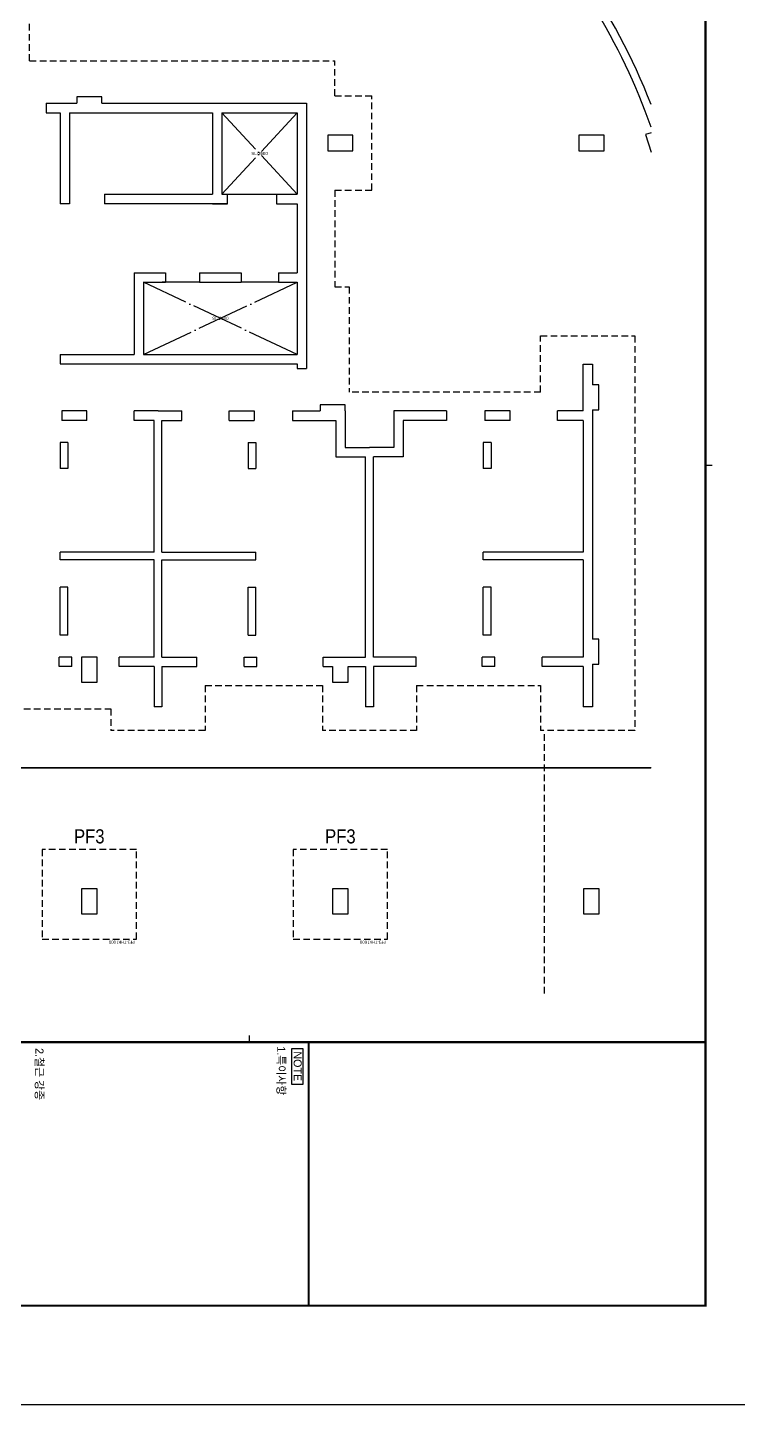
# Model space of a CAD drawing. Header units: millimetres. Extents: x 327808 to 2562540, y -728300 to 402793.
# Drawn here: x 442860 to 465511, y -207957 to -164109 of the extents above; entities that cross this region are included whole.
import ezdxf
from ezdxf.enums import TextEntityAlignment as Align

# ---------------------------------------------------------------- set-up
doc = ezdxf.new("R2010")
doc.units = ezdxf.units.MM
doc.header["$LTSCALE"] = 140
doc.linetypes.add('XS-기초$0$DDOT', pattern=[14, 12, -1, 0, -1])
doc.linetypes.add('XS-기초$0$HID', pattern=[2.3, 1.5, -0.8])
for name, color, linetype in [('00-DM', 7, 'Continuous'), ('CEN-P', 14, 'Continuous'), ('NAME-F', 6, 'Continuous'), ('XS-기초$0$EL7', 7, 'Continuous'), ('XS-기초$0$MAT', 3, 'XS-기초$0$HID'), ('XS-기초$0$OPEN', 9, 'XS-기초$0$DDOT'), ('XS-기초$0$PILE-P', 4, 'XS-기초$0$HID'), ('XS-기초$0$WALL', 11, 'Continuous'), ('XS-기초$0$기초연단', 3, 'Continuous'), ('기초꺽임', 7, 'Continuous')]:
    doc.layers.add(name, color=color, linetype=linetype)
doc.layers.add('XS-기초$0$DEFPOINT', color=144, linetype='Continuous', plot=False)
doc.styles.add('XRebarSheet', font='HMKMRHD.TTF')
doc.styles.add('XS-기초$0$맑은고딕', font='malgun.ttf')
doc.styles.add('돋음', font='')
doc.styles.get('돋음').set_extended_font_data('Dotum')

# ---------------------------------------------------------------- blocks, each defined once
blk = doc.blocks.new('dhs_sheet2e')
at = {"color": 7}
for p, q in [((55508.9, 57331.7), (55508.9, 57531.5)), ((73013.1, 43498.2), (72813.3, 43498.2))]:
    blk.add_line(p, q, dxfattribs=at)
for points in [[(84000, 0), (84000, 59329.4), (0, 59329.4), (0, 0)], [(73208.2, 45108.5), (74292.8, 45108.5), (74292.8, 44775), (73208.2, 44775)]]:
    blk.add_lwpolyline(points, close=True, dxfattribs=at)
at = {"color": 30, "const_width": 64.9}
blk.add_lwpolyline([(81003.6, 57331.7), (2996.4, 57331.7), (2996.4, 1997.6), (81003.6, 1997.6)], close=True, dxfattribs=at)
at = {"color": 30}
for points, const_width in [([(73013.1, 1997.6), (73013.1, 57331.7)], 64.9), ([(73013.1, 45291.6), (81003.6, 45291.6)], 64.9), ([(73013.1, 37482.7), (81003.6, 37482.7)], 1.25)]:
    blk.add_lwpolyline(points, dxfattribs=dict(at, const_width=const_width))
at = {"color": 7, "style": 'XRebarSheet'}
for s, p in [('NOTE', (73292, 44833.7)), ('1.특이사항', (73135.9, 44335.3)), ('2.철근 강종', (73193, 37000.1))]:
    blk.add_text(s, height=242.71, dxfattribs=at).set_placement(p)
blk = doc.blocks.new('XS-기초$0$PF3')
at = {"layer": 'XS-기초$0$MAT', "linetype": 'XS-기초$0$HID'}
blk.add_lwpolyline([(-1500, -1650), (1500, -1650), (1500, 1200), (-1500, 1200)], close=True, dxfattribs=at)
at = {"layer": 'XS-기초$0$DEFPOINT', "color": 1, "style": 'XS-기초$0$맑은고딕'}
blk.add_text('PF3-THK1000', height=100, dxfattribs=at).set_placement((-1450, 1300), align=Align.MIDDLE_LEFT)
blk = doc.blocks.new('zsddgns')
at = {"layer": 'CEN-P', "color": 2}
blk.add_lwpolyline([(25845, -13465), (20091, -13465)], dxfattribs=at)
at = {"layer": 'XS-기초$0$EL7'}
for p, q in [((12345, 4800), (13915, 4800)), ((11460, 2000), (10270, 2000)), ((13970, 2000), (12780, 2000))]:
    blk.add_line(p, q, dxfattribs=at)
at = {"layer": 'XS-기초$0$OPEN'}
for p, q in [((14570, 4800), (12170, 7400)), ((14570, 7400), (12170, 4800)), ((14570, -300), (9670, 2000)), ((9670, -300), (14570, 2000))]:
    blk.add_line(p, q, dxfattribs=at)
at = {"layer": 'XS-기초$0$WALL', "color": 5}
for p, q in [((8345, 7900), (7545, 7900)), ((7545, 7900), (7545, 7700)), ((8345, 7700), (8345, 7900)), ((6570, 7700), (6570, 7400)), ((6570, 7700), (7545, 7700)), ((8345, 7700), (14870, 7700)), ((14870, 7700), (14870, -750)), ((6570, 7400), (7020, 7400)), ((7020, 7400), (7020, 4500)), ((7320, 7400), (11870, 7400)), ((7320, 7400), (7320, 4500)), ((11870, 7400), (11870, 4800)), ((12170, 7400), (14570, 7400)), ((12170, 7400), (12170, 4800)), ((14570, 7400), (14570, 4800)), ((15545, 6685), (15545, 6185)), ((16345, 6685), (15545, 6685)), ((16345, 6185), (16345, 6685)), ((23545, 6685), (23545, 6185)), ((24345, 6685), (23545, 6685)), ((24345, 6185), (24345, 6685)), ((25845, 6758), (25664, 6700)), ((25664, 6700), (25845, 6139)), ((15545, 6185), (16345, 6185)), ((23545, 6185), (24345, 6185)), ((7320, 4500), (7020, 4500)), ((8430, 4800), (11870, 4800)), ((8430, 4800), (8430, 4500)), ((12345, 4500), (8430, 4500)), ((11870, 4500), (12345, 4500)), ((12170, 4800), (12345, 4800)), ((12345, 4500), (12345, 4800)), ((13915, 4800), (14570, 4800)), ((13915, 4800), (13915, 4500)), ((13915, 4500), (14570, 4500)), ((14570, 4500), (14570, 2300)), ((9370, 2300), (9370, -300)), ((9370, 2300), (10370, 2300)), ((10370, 2300), (10370, 2000)), ((11460, 2300), (12780, 2300)), ((11460, 2300), (11460, 2000)), ((12780, 2300), (12780, 2000)), ((13970, 2300), (14570, 2300)), ((13970, 2300), (13970, 2000)), ((9670, 2000), (9670, -300)), ((9670, 2000), (10370, 2000)), ((11460, 2000), (12780, 2000)), ((13970, 2000), (14570, 2000)), ((14570, 2000), (14570, -300)), ((7020, -300), (7020, -600)), ((7020, -300), (9370, -300)), ((9670, -300), (14570, -300)), ((7020, -600), (14570, -600)), ((14570, -600), (14570, -750)), ((14570, -750), (14870, -750)), ((23675, -2100), (23675, -610)), ((23675, -610), (23975, -610)), ((23975, -610), (23975, -1265)), ((24175, -1265), (23975, -1265)), ((24175, -2065), (24175, -1265)), ((7070, -2100), (7070, -2400)), ((7870, -2100), (7070, -2100)), ((7870, -2400), (7870, -2100)), ((9380, -2400), (9380, -2100)), ((10135, -2100), (9380, -2100)), ((10135, -2100), (10890, -2100)), ((10890, -2400), (10890, -2100)), ((12400, -2400), (12400, -2100)), ((12400, -2100), (13200, -2100)), ((13200, -2100), (13200, -2400)), ((14420, -2100), (14420, -2400)), ((14420, -2100), (15300, -2100)), ((16100, -1900), (15300, -1900)), ((15300, -1900), (15300, -2100)), ((16100, -2100), (16100, -1900)), ((16100, -2100), (16100, -3260)), ((19330, -2100), (17650, -2100)), ((17650, -2100), (17650, -3260)), ((19330, -2100), (19330, -2400)), ((20550, -2100), (20550, -2400)), ((21350, -2100), (20550, -2100)), ((21350, -2400), (21350, -2100)), ((22860, -2400), (22860, -2100)), ((23675, -2100), (22860, -2100)), ((23975, -2065), (23975, -9365)), ((23975, -2065), (24175, -2065)), ((7870, -2400), (7070, -2400)), ((10010, -2400), (9380, -2400)), ((10010, -6595), (10010, -2400)), ((10260, -6595), (10260, -2400)), ((10260, -2400), (10890, -2400)), ((12400, -2400), (13200, -2400)), ((14420, -2400), (15800, -2400)), ((15800, -2400), (15800, -3560)), ((19330, -2400), (17950, -2400)), ((17950, -2400), (17950, -3560)), ((21350, -2400), (20550, -2400)), ((23675, -2400), (22860, -2400)), ((23675, -2400), (23675, -6595)), ((7015, -3100), (7015, -3930)), ((7265, -3100), (7015, -3100)), ((7265, -3100), (7265, -3930)), ((13005, -3100), (13005, -3930)), ((13005, -3100), (13255, -3100)), ((13255, -3100), (13255, -3930)), ((16100, -3260), (16875, -3260)), ((17650, -3260), (16875, -3260)), ((20495, -3100), (20495, -3930)), ((20745, -3100), (20495, -3100)), ((20745, -3100), (20745, -3930)), ((7265, -3930), (7015, -3930)), ((13005, -3930), (13255, -3930)), ((15800, -3560), (16750, -3560)), ((16750, -9940), (16750, -3560)), ((17000, -9940), (17000, -3560)), ((17950, -3560), (17000, -3560)), ((20745, -3930), (20495, -3930)), ((10010, -6595), (7015, -6595)), ((7015, -6845), (7015, -6595)), ((10010, -6845), (7015, -6845)), ((10010, -9940), (10010, -6845)), ((10260, -6595), (13255, -6595)), ((10260, -9940), (10260, -6845)), ((10260, -6845), (13255, -6845)), ((13255, -6845), (13255, -6595)), ((23675, -6595), (20495, -6595)), ((20495, -6845), (20495, -6595)), ((23675, -6845), (20495, -6845)), ((23675, -6845), (23675, -9940)), ((7015, -9240), (7015, -7705)), ((7265, -7705), (7015, -7705)), ((7265, -9240), (7265, -7705)), ((13005, -9240), (13005, -7705)), ((13005, -7705), (13255, -7705)), ((13255, -9240), (13255, -7705)), ((20495, -9240), (20495, -7705)), ((20745, -7705), (20495, -7705)), ((20745, -9240), (20745, -7705)), ((7265, -9240), (7015, -9240)), ((13005, -9240), (13255, -9240)), ((20745, -9240), (20495, -9240)), ((24175, -9365), (23975, -9365)), ((24175, -10165), (24175, -9365)), ((7385, -9940), (6985, -9940)), ((6985, -10240), (6985, -9940)), ((7385, -10240), (7385, -9940)), ((8195, -9940), (7695, -9940)), ((7695, -9940), (7695, -10740)), ((8195, -10740), (8195, -9940)), ((8895, -10240), (8895, -9940)), ((10010, -9940), (8895, -9940)), ((10260, -9940), (11375, -9940)), ((11375, -10240), (11375, -9940)), ((12885, -9940), (13285, -9940)), ((12885, -10240), (12885, -9940)), ((13285, -10240), (13285, -9940)), ((15395, -9940), (16750, -9940)), ((15395, -10240), (15395, -9940)), ((18355, -9940), (17000, -9940)), ((18355, -10240), (18355, -9940)), ((20865, -9940), (20465, -9940)), ((20465, -10240), (20465, -9940)), ((20865, -10240), (20865, -9940)), ((22375, -10240), (22375, -9940)), ((23675, -9940), (22375, -9940)), ((7385, -10240), (6985, -10240)), ((10010, -10240), (8895, -10240)), ((10010, -10240), (10010, -11525)), ((10260, -10240), (11375, -10240)), ((10260, -10240), (10260, -11525)), ((12885, -10240), (13285, -10240)), ((15395, -10240), (15695, -10240)), ((15695, -10240), (15695, -10740)), ((16195, -10240), (16750, -10240)), ((16195, -10740), (16195, -10240)), ((16750, -10240), (16750, -11525)), ((18355, -10240), (17000, -10240)), ((17000, -10240), (17000, -11525)), ((20865, -10240), (20465, -10240)), ((23675, -10240), (22375, -10240)), ((23675, -10240), (23675, -11525)), ((23975, -10165), (23975, -11525)), ((23975, -10165), (24175, -10165)), ((7695, -10740), (8195, -10740)), ((15695, -10740), (16195, -10740)), ((10260, -11525), (10010, -11525)), ((17000, -11525), (16750, -11525)), ((23975, -11525), (23675, -11525)), ((8195, -17315), (7695, -17315)), ((7695, -17315), (7695, -18115)), ((8195, -18115), (8195, -17315)), ((16195, -17315), (15695, -17315)), ((15695, -17315), (15695, -18115)), ((16195, -18115), (16195, -17315)), ((24195, -17315), (23695, -17315)), ((23695, -17315), (23695, -18115)), ((24195, -18115), (24195, -17315)), ((7695, -18115), (8195, -18115)), ((15695, -18115), (16195, -18115)), ((23695, -18115), (24195, -18115))]:
    blk.add_line(p, q, dxfattribs=at)
for radius, start, end in [(20500, 21.3388, 48), (20250, 19.4479, 43.5813)]:
    blk.add_arc((6750, 200), radius, start, end, dxfattribs=at)
at = {"layer": 'XS-기초$0$기초연단', "linetype": 'XS-기초$0$HID'}
for p, q in [((6045, 9050), (6045, 16685)), ((6045, 9050), (15770, 9050)), ((15770, 7935), (15770, 9050)), ((15770, 7935), (16945, 7935)), ((16945, 4935), (16945, 7935)), ((15770, 4935), (16945, 4935)), ((15770, 4935), (15770, 1850)), ((15770, 1850), (16220, 1850)), ((16220, 1850), (16220, -1500)), ((22325, 290), (25325, 290)), ((22325, -1500), (22325, 290)), ((25325, 290), (25325, -12275)), ((22325, -1500), (16220, -1500)), ((11635, -10840), (11635, -12275)), ((11635, -10840), (15375, -10840)), ((15375, -10840), (15375, -12275)), ((18375, -10840), (18375, -12275)), ((18375, -10840), (22325, -10840)), ((22325, -10840), (22325, -12275)), ((4895, -11590), (8635, -11590)), ((8635, -11590), (8635, -12275)), ((11635, -12275), (8635, -12275)), ((18375, -12275), (15375, -12275)), ((25325, -12275), (22325, -12275)), ((22445, -20649), (22445, -12275))]:
    blk.add_line(p, q, dxfattribs=at)
at = {"layer": '기초꺽임', "color": 1, "const_width": 50}
blk.add_lwpolyline([(-21405, 40031), (-21405, 26135), (-12405, 26135), (-12405, -13465), (25845, -13465)], dxfattribs=at)
at = {"layer": 'XS-기초$0$PILE-P', "rotation": 180}
for p in [(7945, -17715), (15945, -17715)]:
    blk.add_blockref('XS-기초$0$PF3', p, dxfattribs=at)
at = {"layer": 'XS-기초$0$DEFPOINT', "color": 2, "style": '돋음'}
for p in [(13370, 6100), (12120, 850)]:
    blk.add_text('SL-2600', height=100, dxfattribs=at).set_placement(p, align=Align.MIDDLE_CENTER)

msp = doc.modelspace()

# ---------------------------------------------------------------- block references
at = {"color": 255, "xscale": 1.05, "yscale": 1.05, "zscale": 1.05, "rotation": 270}
msp.add_blockref('dhs_sheet2e', (404263.6, -119756.7), dxfattribs=at)
at = {"layer": '00-DM'}
msp.add_blockref('zsddgns', (436882.5, -174220), dxfattribs=at)

# ---------------------------------------------------------------- texts
at = {"layer": 'NAME-F', "color": 2, "style": '돋음', "width": 0.9}
for p in [(444827.5, -189865), (452827.5, -189865)]:
    msp.add_text('PF3', height=450, dxfattribs=at).set_placement(p, align=Align.MIDDLE_CENTER)

doc.saveas('drawing.dxf')
